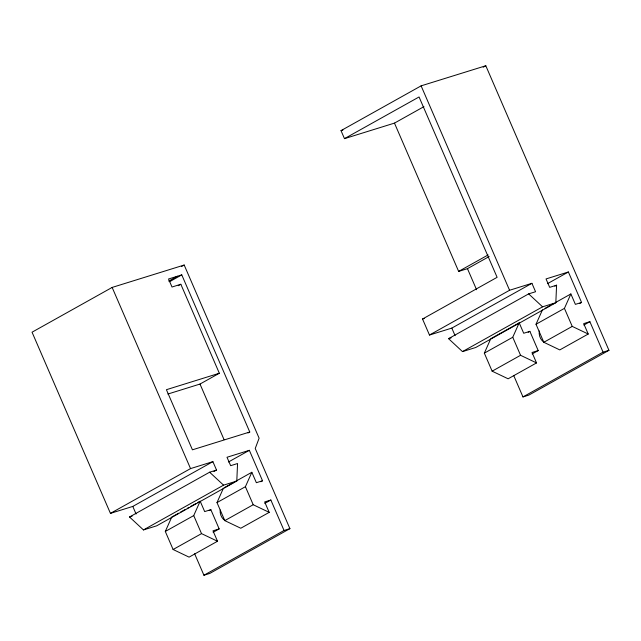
<?xml version="1.0" encoding="UTF-8"?>
<svg xmlns="http://www.w3.org/2000/svg" width="641" height="641" viewBox="0 0 641 641"><rect width="100%" height="100%" fill="white"/><g stroke="black" fill="none" stroke-linecap="round" stroke-linejoin="round"><path stroke-width="0.96" d="M194.632 553.752L203.934 575.249L209.815 573.423L289.916 528.649L255.238 448.484L259.116 438.188L184.191 265.037L112.151 287.424L32.05 332.198L110.444 513.369L190.545 468.595L212.892 461.648L216.53 470.061L209.623 472.209L129.522 516.991L143.464 529.931L156.692 525.82L236.793 481.046L237.555 463.531L230.648 465.678L227.002 457.265L249.349 450.319L262.53 480.774L260.807 481.744M513.665 375.418L522.968 396.923L528.849 395.096L608.95 350.323L485.806 65.751L421.113 85.854L341.012 130.628L344.481 138.64L419.062 96.959L497.112 277.321L422.531 319.01L429.47 335.035L509.571 290.261L531.918 283.314L535.564 291.735L528.649 293.882L448.548 338.656L462.49 351.605L475.726 347.494L555.827 302.712L556.588 285.197L549.674 287.352L546.036 278.931L568.383 271.984L581.563 302.448L579.841 303.409M165.306 531.469L193.726 515.588L200.168 501.166L204.671 511.59L210.849 509.667L219.174 528.905L212.996 530.828L217.507 541.244L189.087 557.133L173.11 549.505L165.306 531.469L171.748 517.047L178.639 513.201M289.916 528.649L284.043 530.476L270.855 500.02L264.685 501.935L269.196 512.359L240.776 528.24L224.799 520.62L216.995 502.584L223.429 488.162M216.995 502.584L245.407 486.695L251.849 472.273L256.36 482.697L262.53 480.774M491.639 338.24L519.194 322.84L523.705 333.256L529.875 331.341L538.2 350.579L532.03 352.494L536.541 362.918L508.121 378.799L492.136 371.179L484.332 353.143L490.774 338.72M484.332 353.143L512.752 337.254L519.194 322.84M608.95 350.323L603.069 352.149L589.888 321.686L583.711 323.609L588.222 334.025L559.801 349.914L543.824 342.286L536.02 324.25L542.462 309.827M536.02 324.25L564.433 308.369L570.875 293.947L575.386 304.363L581.563 302.448M483.194 67.209L485.806 65.751M344.481 138.64L394.471 123.112L423.957 106.63M181.579 266.496L184.191 265.037M168.711 281.095L177.365 276.255M169.657 281.655L181.772 274.885L249.766 432.002L248.035 432.963M178.238 285.718L180.834 284.267L219.334 373.246L200 384.055L167.87 394.047M394.471 123.112L458.644 271.407L488.13 254.926M458.644 271.407L467.465 268.667L489.147 256.544M110.444 513.369L132.791 506.422L212.892 461.648M429.47 335.035L451.817 328.096L531.918 283.314M228.452 461.993L249.349 450.319M547.486 283.667L568.383 271.984M213.918 471.528L216.53 470.061M554.842 286.174L556.588 285.197M143.464 529.931L223.565 485.157L236.793 481.046M462.49 351.605L542.59 306.831L555.827 302.712M180.361 512.239L185.521 509.347M187.244 508.385L188.967 507.424M190.689 506.462L195.858 503.57M197.58 502.608L199.303 501.647M224.294 487.681L233.765 482.385M235.487 481.423L251.849 472.273M545.042 308.385L550.21 305.501M551.933 304.539L553.656 303.57M555.378 302.608L570.875 293.947M209.126 510.629L210.849 509.667M528.152 332.302L529.875 331.341M173.11 549.505L201.53 533.624L217.507 541.244M224.799 520.62L253.211 504.731L269.196 512.359M492.136 371.179L520.556 355.29L536.541 362.918M543.824 342.286L572.245 326.405L588.222 334.025M213.149 532.278L219.174 528.905M264.829 503.385L270.855 500.02M532.174 353.944L538.2 350.579M583.863 325.059L589.888 321.686M203.934 575.249L284.043 530.476M522.968 396.923L603.069 352.149M341.012 130.628L342.919 130.035M181.772 274.885L168.543 278.995L172.012 287.016L180.834 284.267M219.334 373.246L166.412 389.696L192.428 449.822L249.766 432.002M422.531 319.01L424.422 318.417M448.548 338.656L451.144 337.855M129.522 516.991L132.11 516.181M528.649 293.882L542.59 306.831M209.623 472.209L223.565 485.157M564.433 308.369L572.245 326.405M421.113 85.854L509.571 290.261M512.752 337.254L520.556 355.29M467.465 268.667L476.583 289.732M451.817 328.096L455.094 335.668M245.407 486.695L253.211 504.731M200 384.055L224.046 439.622M112.151 287.424L190.545 468.595M193.726 515.588L201.53 533.624M132.791 506.422L136.068 514.002M225.191 520.636A8.782 6.266 72.7 0 1 220.184 509.996M544.217 342.31A8.782 6.266 72.7 0 1 539.313 330.972"/></g></svg>
